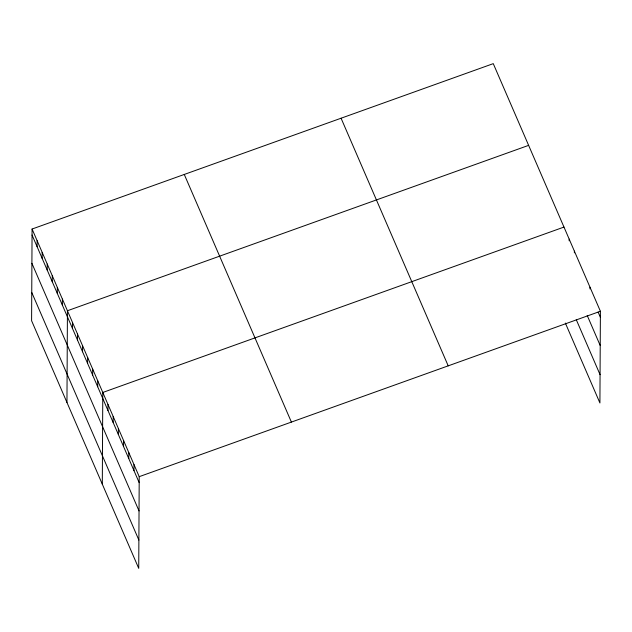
<?xml version="1.0" encoding="UTF-8"?>
<svg xmlns="http://www.w3.org/2000/svg" width="632" height="632" viewBox="0 0 632 632"><rect width="100%" height="100%" fill="white"/><g stroke="black" fill="none" stroke-linecap="round" stroke-linejoin="round"><path stroke-width="0.95" d="M32.082 229.029L31.6 320.732L138.732 568.358L139.214 476.662L32.082 229.029L493.268 63.642L600.4 311.268L599.918 402.971L565.356 323.07M37.098 246.693L37.13 240.705M42.147 258.37L42.178 252.381M47.203 270.038L47.234 264.05M52.251 281.714L52.282 275.726M57.299 293.39L57.33 287.402M62.355 305.066L62.386 299.078M66.953 402.45L67.434 310.747L528.621 145.36M72.451 328.411L72.483 322.423M77.499 340.087L77.531 334.099M82.555 351.755L82.587 345.775M87.603 363.432L87.635 357.443M92.651 375.108L92.683 369.12M97.707 386.784L97.739 380.796M102.305 484.167L102.787 392.464L563.973 227.078M107.961 410.484L107.993 404.496M113.16 422.508L113.191 416.52M118.366 434.539L118.397 428.551M123.572 446.563L123.603 440.575M128.77 458.595L128.802 452.607M133.976 470.619L134.008 464.631M569.171 240.816L569.179 239.101M574.377 252.847L574.385 251.133M589.988 288.927L589.996 287.212M139.214 476.662L600.4 311.268M598.141 312.105L600.368 317.256M587.215 315.471L600.218 345.546M576.281 319.697L600.068 374.681M341.075 118.224L448.207 365.849M184.275 174.456L291.399 422.081M32.05 235.017L139.182 482.651M31.9 263.307L139.032 510.933M31.75 292.442L138.882 540.076"/></g></svg>
